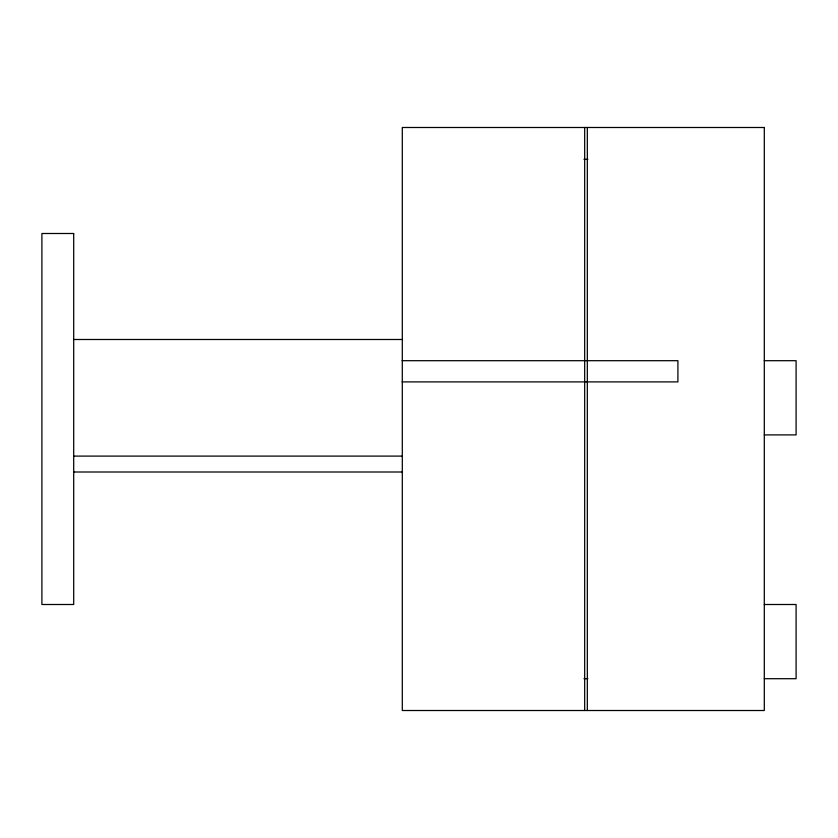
<?xml version="1.0" encoding="UTF-8"?>
<svg xmlns="http://www.w3.org/2000/svg" width="838" height="838" viewBox="0 0 838 838"><rect width="100%" height="100%" fill="white"/><g stroke="black" fill="none" stroke-linecap="round" stroke-linejoin="round"><path stroke-width="1.26" d="M583.96 159.293L587.878 159.293M73.702 339.495L402.303 339.495M402.093 360.696L677.911 360.696L677.911 381.898L402.093 381.898M764.298 360.696L796.1 360.696L796.1 434.901L764.298 434.901M73.702 456.102L402.303 456.102M73.702 472.004L402.303 472.004M764.298 604.502L796.1 604.502L796.1 678.707L764.298 678.707M583.96 678.707L587.878 678.707M587.333 127.491L587.333 710.509M584.683 127.491L584.683 710.509M764.298 127.491L402.303 127.491L402.303 710.509L764.298 710.509L764.298 127.491M73.702 233.498L41.9 233.498L41.9 604.502L73.702 604.502L73.702 233.498"/></g></svg>
